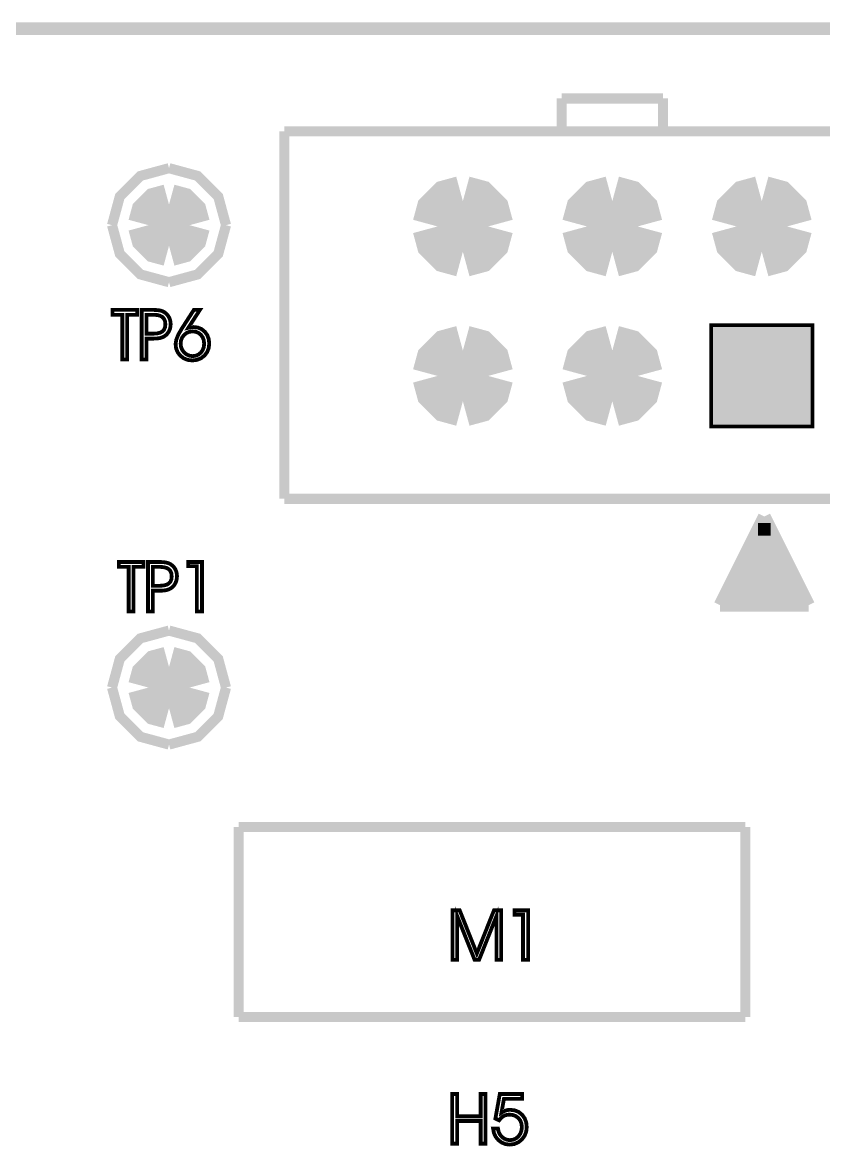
# Model space of a CAD drawing. Extents: x -2.25 to 2.25, y -2.04 to 2.05.
# Drawn here: x 0.044 to 0.677, y 1.161 to 2.048 of the extents above; entities that cross this region are included whole.
import ezdxf

# ---------------------------------------------------------------- set-up
doc = ezdxf.new("R2010")
doc.units = 0
doc.header["$LTSCALE"] = 0.000394
for name, color, linetype in [('KO', 7, 'CONTINUOUS'), ('ML', 7, 'CONTINUOUS'), ('TO', 7, 'CONTINUOUS')]:
    doc.layers.add(name, color=color, linetype=linetype)

msp = doc.modelspace()

# ---------------------------------------------------------------- linework, layer by layer
at = {"layer": 'KO', "color": 7, "linetype": 'CONTINUOUS', "const_width": 0.009996}
msp.add_lwpolyline([(-1.89, 2.043307), (1.81, 2.043307)], dxfattribs=at)
at = {"layer": 'ML', "color": 7, "linetype": 'CONTINUOUS'}
for points, const_width in [([(0.392, 1.907303), (0.381922, 1.904566), (0.374741, 1.897385), (0.372004, 1.887307)], 0.039996), ([(0.392, 1.907303), (0.381922, 1.904566), (0.374741, 1.897385), (0.372004, 1.887307)], 0.039996), ([(0.411996, 1.887307), (0.409259, 1.897385), (0.402078, 1.904566), (0.392, 1.907303)], 0.039996), ([(0.411996, 1.887307), (0.409259, 1.897385), (0.402078, 1.904566), (0.392, 1.907303)], 0.039996), ([(0.509996, 1.907307), (0.499915, 1.90457), (0.492733, 1.897388), (0.489996, 1.887307)], 0.039996), ([(0.509996, 1.907307), (0.499915, 1.90457), (0.492733, 1.897388), (0.489996, 1.887307)], 0.039996), ([(0.529996, 1.887307), (0.527259, 1.897388), (0.520077, 1.90457), (0.509996, 1.907307)], 0.039996), ([(0.529996, 1.887307), (0.527259, 1.897388), (0.520077, 1.90457), (0.509996, 1.907307)], 0.039996), ([(0.628, 1.907303), (0.617922, 1.904566), (0.610741, 1.897385), (0.608004, 1.887307)], 0.039996), ([(0.628, 1.907303), (0.617922, 1.904566), (0.610741, 1.897385), (0.608004, 1.887307)], 0.039996), ([(0.647996, 1.887307), (0.645259, 1.897385), (0.638078, 1.904566), (0.628, 1.907303)], 0.039996), ([(0.647996, 1.887307), (0.645259, 1.897385), (0.638078, 1.904566), (0.628, 1.907303)], 0.039996), ([(0.159996, 1.904555), (0.151806, 1.902331), (0.145972, 1.896497), (0.143748, 1.888307)], 0.0325), ([(0.159996, 1.904555), (0.151806, 1.902331), (0.145972, 1.896497), (0.143748, 1.888307)], 0.0325), ([(0.176244, 1.888307), (0.17402, 1.896497), (0.168186, 1.902331), (0.159996, 1.904555)], 0.0325), ([(0.176244, 1.888307), (0.17402, 1.896497), (0.168186, 1.902331), (0.159996, 1.904555)], 0.0325), ([(0.143748, 1.888307), (0.145972, 1.880117), (0.151806, 1.874283), (0.159996, 1.872059)], 0.0325), ([(0.143748, 1.888307), (0.145972, 1.880117), (0.151806, 1.874283), (0.159996, 1.872059)], 0.0325), ([(0.159996, 1.872059), (0.168186, 1.874283), (0.17402, 1.880117), (0.176244, 1.888307)], 0.0325), ([(0.159996, 1.872059), (0.168186, 1.874283), (0.17402, 1.880117), (0.176244, 1.888307)], 0.0325), ([(0.372004, 1.887307), (0.374741, 1.877229), (0.381922, 1.870048), (0.392, 1.867311)], 0.039996), ([(0.372004, 1.887307), (0.374741, 1.877229), (0.381922, 1.870048), (0.392, 1.867311)], 0.039996), ([(0.392, 1.867311), (0.402078, 1.870048), (0.409259, 1.877229), (0.411996, 1.887307)], 0.039996), ([(0.392, 1.867311), (0.402078, 1.870048), (0.409259, 1.877229), (0.411996, 1.887307)], 0.039996), ([(0.49, 1.887307), (0.492737, 1.877229), (0.499918, 1.870048), (0.509996, 1.867311)], 0.039996), ([(0.49, 1.887307), (0.492737, 1.877229), (0.499918, 1.870048), (0.509996, 1.867311)], 0.039996), ([(0.509996, 1.867311), (0.520074, 1.870048), (0.527255, 1.877229), (0.529992, 1.887307)], 0.039996), ([(0.509996, 1.867311), (0.520074, 1.870048), (0.527255, 1.877229), (0.529992, 1.887307)], 0.039996), ([(0.608, 1.887307), (0.610737, 1.877229), (0.617918, 1.870048), (0.627996, 1.867311)], 0.039996), ([(0.608, 1.887307), (0.610737, 1.877229), (0.617918, 1.870048), (0.627996, 1.867311)], 0.039996), ([(0.627996, 1.867311), (0.638074, 1.870048), (0.645255, 1.877229), (0.647992, 1.887307)], 0.039996), ([(0.627996, 1.867311), (0.638074, 1.870048), (0.645255, 1.877229), (0.647992, 1.887307)], 0.039996), ([(0.667996, 1.729307), (0.667996, 1.809307), (0.587996, 1.809307), (0.587996, 1.729307), (0.667996, 1.729307)], 0.003), ([(0.392, 1.789303), (0.381922, 1.786566), (0.374741, 1.779385), (0.372004, 1.769307)], 0.039996), ([(0.392, 1.789303), (0.381922, 1.786566), (0.374741, 1.779385), (0.372004, 1.769307)], 0.039996), ([(0.411996, 1.769307), (0.409259, 1.779385), (0.402078, 1.786566), (0.392, 1.789303)], 0.039996), ([(0.411996, 1.769307), (0.409259, 1.779385), (0.402078, 1.786566), (0.392, 1.789303)], 0.039996), ([(0.509996, 1.789307), (0.499915, 1.78657), (0.492733, 1.779388), (0.489996, 1.769307)], 0.039996), ([(0.509996, 1.789307), (0.499915, 1.78657), (0.492733, 1.779388), (0.489996, 1.769307)], 0.039996), ([(0.529996, 1.769307), (0.527259, 1.779388), (0.520077, 1.78657), (0.509996, 1.789307)], 0.039996), ([(0.529996, 1.769307), (0.527259, 1.779388), (0.520077, 1.78657), (0.509996, 1.789307)], 0.039996), ([(0.372004, 1.769307), (0.374741, 1.759229), (0.381922, 1.752048), (0.392, 1.749311)], 0.039996), ([(0.372004, 1.769307), (0.374741, 1.759229), (0.381922, 1.752048), (0.392, 1.749311)], 0.039996), ([(0.392, 1.749311), (0.402078, 1.752048), (0.409259, 1.759229), (0.411996, 1.769307)], 0.039996), ([(0.392, 1.749311), (0.402078, 1.752048), (0.409259, 1.759229), (0.411996, 1.769307)], 0.039996), ([(0.49, 1.769307), (0.492737, 1.759229), (0.499918, 1.752048), (0.509996, 1.749311)], 0.039996), ([(0.49, 1.769307), (0.492737, 1.759229), (0.499918, 1.752048), (0.509996, 1.749311)], 0.039996), ([(0.509996, 1.749311), (0.520074, 1.752048), (0.527255, 1.759229), (0.529992, 1.769307)], 0.039996), ([(0.509996, 1.749311), (0.520074, 1.752048), (0.527255, 1.759229), (0.529992, 1.769307)], 0.039996), ([(0.159996, 1.539555), (0.151806, 1.537331), (0.145972, 1.531497), (0.143748, 1.523307)], 0.0325), ([(0.159996, 1.539555), (0.151806, 1.537331), (0.145972, 1.531497), (0.143748, 1.523307)], 0.0325), ([(0.176244, 1.523307), (0.17402, 1.531497), (0.168186, 1.537331), (0.159996, 1.539555)], 0.0325), ([(0.176244, 1.523307), (0.17402, 1.531497), (0.168186, 1.537331), (0.159996, 1.539555)], 0.0325), ([(0.143748, 1.523307), (0.145972, 1.515117), (0.151806, 1.509283), (0.159996, 1.507059)], 0.0325), ([(0.143748, 1.523307), (0.145972, 1.515117), (0.151806, 1.509283), (0.159996, 1.507059)], 0.0325), ([(0.159996, 1.507059), (0.168186, 1.509283), (0.17402, 1.515117), (0.176244, 1.523307)], 0.0325), ([(0.159996, 1.507059), (0.168186, 1.509283), (0.17402, 1.515117), (0.176244, 1.523307)], 0.0325)]:
    msp.add_lwpolyline(points, dxfattribs=dict(at, const_width=const_width))
at = {"layer": 'ML', "color": 7}
msp.add_solid([(0.667996, 1.729307), (0.667996, 1.809307), (0.587996, 1.729307), (0.587996, 1.809307)], dxfattribs=at)
at = {"layer": 'TO', "color": 7, "linetype": 'CONTINUOUS'}
for points, const_width in [([(0.47, 1.962307), (0.47, 1.988307)], 0.007996), ([(0.47, 1.988307), (0.55, 1.988307)], 0.007996), ([(0.55, 1.962307), (0.55, 1.988307)], 0.007996), ([(0.251, 1.672307), (0.251, 1.962307)], 0.007996), ([(0.251, 1.962307), (0.768996, 1.962307)], 0.007996), ([(0.16, 1.933307), (0.137318, 1.927148), (0.121159, 1.910989), (0.115, 1.888307)], 0.007996), ([(0.16, 1.933307), (0.137318, 1.927148), (0.121159, 1.910989), (0.115, 1.888307)], 0.007996), ([(0.205, 1.888307), (0.198841, 1.910989), (0.182682, 1.927148), (0.16, 1.933307)], 0.007996), ([(0.205, 1.888307), (0.198841, 1.910989), (0.182682, 1.927148), (0.16, 1.933307)], 0.007996), ([(0.115, 1.888307), (0.121159, 1.865626), (0.137318, 1.849466), (0.16, 1.843307)], 0.007996), ([(0.115, 1.888307), (0.121159, 1.865626), (0.137318, 1.849466), (0.16, 1.843307)], 0.007996), ([(0.16, 1.843307), (0.182682, 1.849466), (0.198841, 1.865626), (0.205, 1.888307)], 0.007996), ([(0.16, 1.843307), (0.182682, 1.849466), (0.198841, 1.865626), (0.205, 1.888307)], 0.007996), ([(0.126984, 1.782307), (0.123142, 1.782307), (0.123142, 1.817583), (0.115323, 1.817583), (0.115323, 1.821425), (0.134807, 1.821425), (0.134807, 1.817583), (0.126984, 1.817583), (0.126984, 1.782307)], 0.003), ([(0.126984, 1.782307), (0.123142, 1.782307), (0.123142, 1.817583), (0.115323, 1.817583), (0.115323, 1.821425), (0.134807, 1.821425), (0.134807, 1.817583), (0.126984, 1.817583), (0.126984, 1.782307)], 0.003), ([(0.138346, 1.821425), (0.146646, 1.821425), (0.14887, 1.821383), (0.150777, 1.821258), (0.152366, 1.821051), (0.153722, 1.820751), (0.154912, 1.820346), (0.155945, 1.819839), (0.157533, 1.818699), (0.158853, 1.817352), (0.159906, 1.815795), (0.160675, 1.814069), (0.161135, 1.812203), (0.161287, 1.810193), (0.16115, 1.808272), (0.160737, 1.806452), (0.160043, 1.804728), (0.159099, 1.803167), (0.157937, 1.801837), (0.156559, 1.80074), (0.155454, 1.800105), (0.154216, 1.799595), (0.152843, 1.799217), (0.151265, 1.798957), (0.149426, 1.7988), (0.147323, 1.798748), (0.142189, 1.798748), (0.142189, 1.782307), (0.138346, 1.782307), (0.138346, 1.821425)], 0.003), ([(0.138346, 1.821425), (0.146646, 1.821425), (0.14887, 1.821383), (0.150777, 1.821258), (0.152366, 1.821051), (0.153722, 1.820751), (0.154912, 1.820346), (0.155945, 1.819839), (0.157533, 1.818699), (0.158853, 1.817352), (0.159906, 1.815795), (0.160675, 1.814069), (0.161135, 1.812203), (0.161287, 1.810193), (0.16115, 1.808272), (0.160737, 1.806452), (0.160043, 1.804728), (0.159099, 1.803167), (0.157937, 1.801837), (0.156559, 1.80074), (0.155454, 1.800105), (0.154216, 1.799595), (0.152843, 1.799217), (0.151265, 1.798957), (0.149426, 1.7988), (0.147323, 1.798748), (0.142189, 1.798748), (0.142189, 1.782307), (0.138346, 1.782307), (0.138346, 1.821425)], 0.003), ([(0.142189, 1.817583), (0.142189, 1.802673), (0.147854, 1.802673), (0.150733, 1.802872), (0.153063, 1.803471), (0.154843, 1.804472), (0.156096, 1.80589), (0.156848, 1.807744), (0.157098, 1.810035), (0.156845, 1.812415), (0.156086, 1.814325), (0.154823, 1.815768), (0.153005, 1.816777), (0.150576, 1.817382), (0.147535, 1.817583), (0.142189, 1.817583)], 0.003), ([(0.142189, 1.817583), (0.142189, 1.802673), (0.147854, 1.802673), (0.150733, 1.802872), (0.153063, 1.803471), (0.154843, 1.804472), (0.156096, 1.80589), (0.156848, 1.807744), (0.157098, 1.810035), (0.156845, 1.812415), (0.156086, 1.814325), (0.154823, 1.815768), (0.153005, 1.816777), (0.150576, 1.817382), (0.147535, 1.817583), (0.142189, 1.817583)], 0.003), ([(0.179602, 1.821425), (0.184378, 1.821425), (0.175256, 1.807295), (0.176069, 1.807473), (0.176838, 1.807619), (0.177567, 1.807736), (0.178242, 1.807818), (0.178874, 1.807866), (0.179465, 1.807882), (0.182808, 1.80747), (0.185743, 1.806235), (0.188268, 1.804177), (0.1902, 1.801491), (0.191358, 1.798382), (0.191744, 1.79485), (0.191322, 1.791236), (0.190058, 1.788056), (0.187957, 1.785315), (0.185208, 1.783211), (0.182009, 1.781949), (0.178362, 1.781528), (0.174784, 1.78194), (0.171639, 1.783181), (0.168929, 1.785252), (0.166844, 1.787922), (0.165593, 1.790979), (0.165177, 1.794421), (0.165715, 1.797848), (0.167329, 1.801895), (0.17002, 1.806563), (0.170312, 1.807008), (0.170554, 1.807376), (0.170744, 1.807669), (0.179602, 1.821425)], 0.003), ([(0.179602, 1.821425), (0.184378, 1.821425), (0.175256, 1.807295), (0.176069, 1.807473), (0.176838, 1.807619), (0.177567, 1.807736), (0.178242, 1.807818), (0.178874, 1.807866), (0.179465, 1.807882), (0.182808, 1.80747), (0.185743, 1.806235), (0.188268, 1.804177), (0.1902, 1.801491), (0.191358, 1.798382), (0.191744, 1.79485), (0.191322, 1.791236), (0.190058, 1.788056), (0.187957, 1.785315), (0.185208, 1.783211), (0.182009, 1.781949), (0.178362, 1.781528), (0.174784, 1.78194), (0.171639, 1.783181), (0.168929, 1.785252), (0.166844, 1.787922), (0.165593, 1.790979), (0.165177, 1.794421), (0.165715, 1.797848), (0.167329, 1.801895), (0.17002, 1.806563), (0.170312, 1.807008), (0.170554, 1.807376), (0.170744, 1.807669), (0.179602, 1.821425)], 0.003), ([(0.178657, 1.804472), (0.176121, 1.804161), (0.173871, 1.803227), (0.171909, 1.801673), (0.170395, 1.799668), (0.169487, 1.797375), (0.169185, 1.794795), (0.169494, 1.792179), (0.170422, 1.789848), (0.171972, 1.787799), (0.173962, 1.78621), (0.176208, 1.785256), (0.178713, 1.784937), (0.181134, 1.785246), (0.183277, 1.786171), (0.185142, 1.787709), (0.186584, 1.789719), (0.187449, 1.792063), (0.187736, 1.79474), (0.187451, 1.797407), (0.186596, 1.799736), (0.185169, 1.801728), (0.183306, 1.803252), (0.181135, 1.804167), (0.178657, 1.804472)], 0.003), ([(0.178657, 1.804472), (0.176121, 1.804161), (0.173871, 1.803227), (0.171909, 1.801673), (0.170395, 1.799668), (0.169487, 1.797375), (0.169185, 1.794795), (0.169494, 1.792179), (0.170422, 1.789848), (0.171972, 1.787799), (0.173962, 1.78621), (0.176208, 1.785256), (0.178713, 1.784937), (0.181134, 1.785246), (0.183277, 1.786171), (0.185142, 1.787709), (0.186584, 1.789719), (0.187449, 1.792063), (0.187736, 1.79474), (0.187451, 1.797407), (0.186596, 1.799736), (0.185169, 1.801728), (0.183306, 1.803252), (0.181135, 1.804167), (0.178657, 1.804472)], 0.003), ([(0.251, 1.672307), (0.768996, 1.672307)], 0.007996), ([(0.595, 1.588307), (0.63, 1.658307)], 0.009996), ([(0.63, 1.658307), (0.665, 1.588307)], 0.009996), ([(0.625, 1.648307), (0.635, 1.648307)], 0.009996), ([(0.619996, 1.638307), (0.64, 1.638307)], 0.009996), ([(0.614996, 1.628307), (0.645, 1.628307)], 0.009996), ([(0.131984, 1.583307), (0.128142, 1.583307), (0.128142, 1.618583), (0.120323, 1.618583), (0.120323, 1.622425), (0.139807, 1.622425), (0.139807, 1.618583), (0.131984, 1.618583), (0.131984, 1.583307)], 0.003), ([(0.131984, 1.583307), (0.128142, 1.583307), (0.128142, 1.618583), (0.120323, 1.618583), (0.120323, 1.622425), (0.139807, 1.622425), (0.139807, 1.618583), (0.131984, 1.618583), (0.131984, 1.583307)], 0.003), ([(0.143346, 1.622425), (0.151646, 1.622425), (0.15387, 1.622383), (0.155777, 1.622258), (0.157366, 1.622051), (0.158722, 1.621751), (0.159912, 1.621346), (0.160945, 1.620839), (0.162533, 1.619699), (0.163853, 1.618352), (0.164906, 1.616795), (0.165675, 1.615069), (0.166135, 1.613203), (0.166287, 1.611193), (0.16615, 1.609272), (0.165737, 1.607452), (0.165043, 1.605728), (0.164099, 1.604167), (0.162937, 1.602837), (0.161559, 1.60174), (0.160454, 1.601105), (0.159216, 1.600595), (0.157843, 1.600217), (0.156265, 1.599957), (0.154426, 1.5998), (0.152323, 1.599748), (0.147189, 1.599748), (0.147189, 1.583307), (0.143346, 1.583307), (0.143346, 1.622425)], 0.003), ([(0.143346, 1.622425), (0.151646, 1.622425), (0.15387, 1.622383), (0.155777, 1.622258), (0.157366, 1.622051), (0.158722, 1.621751), (0.159912, 1.621346), (0.160945, 1.620839), (0.162533, 1.619699), (0.163853, 1.618352), (0.164906, 1.616795), (0.165675, 1.615069), (0.166135, 1.613203), (0.166287, 1.611193), (0.16615, 1.609272), (0.165737, 1.607452), (0.165043, 1.605728), (0.164099, 1.604167), (0.162937, 1.602837), (0.161559, 1.60174), (0.160454, 1.601105), (0.159216, 1.600595), (0.157843, 1.600217), (0.156265, 1.599957), (0.154426, 1.5998), (0.152323, 1.599748), (0.147189, 1.599748), (0.147189, 1.583307), (0.143346, 1.583307), (0.143346, 1.622425)], 0.003), ([(0.186079, 1.583307), (0.181996, 1.583307), (0.181996, 1.619071), (0.175173, 1.619071), (0.175173, 1.622425), (0.186079, 1.622425), (0.186079, 1.583307)], 0.003), ([(0.186079, 1.583307), (0.181996, 1.583307), (0.181996, 1.619071), (0.175173, 1.619071), (0.175173, 1.622425), (0.186079, 1.622425), (0.186079, 1.583307)], 0.003), ([(0.147189, 1.618583), (0.147189, 1.603673), (0.152854, 1.603673), (0.155733, 1.603872), (0.158063, 1.604471), (0.159843, 1.605472), (0.161096, 1.60689), (0.161848, 1.608744), (0.162098, 1.611035), (0.161845, 1.613415), (0.161086, 1.615325), (0.159823, 1.616768), (0.158005, 1.617777), (0.155576, 1.618382), (0.152535, 1.618583), (0.147189, 1.618583)], 0.003), ([(0.147189, 1.618583), (0.147189, 1.603673), (0.152854, 1.603673), (0.155733, 1.603872), (0.158063, 1.604471), (0.159843, 1.605472), (0.161096, 1.60689), (0.161848, 1.608744), (0.162098, 1.611035), (0.161845, 1.613415), (0.161086, 1.615325), (0.159823, 1.616768), (0.158005, 1.617777), (0.155576, 1.618382), (0.152535, 1.618583), (0.147189, 1.618583)], 0.003), ([(0.61, 1.618307), (0.65, 1.618307)], 0.009996), ([(0.605, 1.608307), (0.655, 1.608307)], 0.009996), ([(0.6, 1.598307), (0.659996, 1.598307)], 0.009996), ([(0.595, 1.588307), (0.665, 1.588307)], 0.009996), ([(0.16, 1.568303), (0.137318, 1.562145), (0.121159, 1.545988), (0.115, 1.523307)], 0.007996), ([(0.16, 1.568303), (0.137318, 1.562145), (0.121159, 1.545988), (0.115, 1.523307)], 0.007996), ([(0.205, 1.523307), (0.198841, 1.545988), (0.182682, 1.562145), (0.16, 1.568303)], 0.007996), ([(0.205, 1.523307), (0.198841, 1.545988), (0.182682, 1.562145), (0.16, 1.568303)], 0.007996), ([(0.115, 1.523307), (0.121159, 1.500626), (0.137318, 1.484466), (0.16, 1.478307)], 0.007996), ([(0.115, 1.523307), (0.121159, 1.500626), (0.137318, 1.484466), (0.16, 1.478307)], 0.007996), ([(0.16, 1.478307), (0.182682, 1.484466), (0.198841, 1.500626), (0.205, 1.523307)], 0.007996), ([(0.16, 1.478307), (0.182682, 1.484466), (0.198841, 1.500626), (0.205, 1.523307)], 0.007996), ([(0.215, 1.413307), (0.614996, 1.413307)], 0.007996), ([(0.215, 1.263307), (0.215, 1.413307)], 0.007996), ([(0.614996, 1.263307), (0.614996, 1.413307)], 0.007996), ([(0.383843, 1.308307), (0.383843, 1.347425), (0.389508, 1.347425), (0.403043, 1.313413), (0.416531, 1.347425), (0.422201, 1.347425), (0.422201, 1.308307), (0.418524, 1.308307), (0.418524, 1.342858), (0.404768, 1.308307), (0.401303, 1.308307), (0.387547, 1.342858), (0.387547, 1.308307), (0.383843, 1.308307)], 0.003), ([(0.383843, 1.308307), (0.383843, 1.347425), (0.389508, 1.347425), (0.403043, 1.313413), (0.416531, 1.347425), (0.422201, 1.347425), (0.422201, 1.308307), (0.418524, 1.308307), (0.418524, 1.342858), (0.404768, 1.308307), (0.401303, 1.308307), (0.387547, 1.342858), (0.387547, 1.308307), (0.383843, 1.308307)], 0.003), ([(0.443614, 1.308307), (0.439531, 1.308307), (0.439531, 1.344071), (0.432709, 1.344071), (0.432709, 1.347425), (0.443614, 1.347425), (0.443614, 1.308307)], 0.003), ([(0.443614, 1.308307), (0.439531, 1.308307), (0.439531, 1.344071), (0.432709, 1.344071), (0.432709, 1.347425), (0.443614, 1.347425), (0.443614, 1.308307)], 0.003), ([(0.215, 1.263307), (0.614996, 1.263307)], 0.007996), ([(0.3875, 1.163307), (0.38363, 1.163307), (0.38363, 1.202425), (0.3875, 1.202425), (0.3875, 1.184886), (0.406087, 1.184886), (0.406087, 1.202425), (0.409929, 1.202425), (0.409929, 1.163307), (0.406087, 1.163307), (0.406087, 1.181154), (0.3875, 1.181154), (0.3875, 1.163307)], 0.003), ([(0.3875, 1.163307), (0.38363, 1.163307), (0.38363, 1.202425), (0.3875, 1.202425), (0.3875, 1.184886), (0.406087, 1.184886), (0.406087, 1.202425), (0.409929, 1.202425), (0.409929, 1.163307), (0.406087, 1.163307), (0.406087, 1.181154), (0.3875, 1.181154), (0.3875, 1.163307)], 0.003), ([(0.415862, 1.175181), (0.41976, 1.175181), (0.420188, 1.172767), (0.421181, 1.170608), (0.42274, 1.168709), (0.424684, 1.167231), (0.426832, 1.166344), (0.429185, 1.166047), (0.431683, 1.166378), (0.43391, 1.167369), (0.435862, 1.16902), (0.437375, 1.17115), (0.438284, 1.173592), (0.438587, 1.176339), (0.438284, 1.179086), (0.437375, 1.181463), (0.435862, 1.183472), (0.433858, 1.184985), (0.431478, 1.185894), (0.428728, 1.186197), (0.427119, 1.186071), (0.425615, 1.185696), (0.424217, 1.185075), (0.422927, 1.184205), (0.421737, 1.183075), (0.42065, 1.181685), (0.417685, 1.183051), (0.421154, 1.202425), (0.438795, 1.202425), (0.438795, 1.198583), (0.424437, 1.198583), (0.422472, 1.187673), (0.423596, 1.188407), (0.424708, 1.188993), (0.425811, 1.189433), (0.426949, 1.189739), (0.428144, 1.189923), (0.429398, 1.189984), (0.432983, 1.189553), (0.43611, 1.188262), (0.43878, 1.186114), (0.440805, 1.183297), (0.442023, 1.180003), (0.442429, 1.176228), (0.441995, 1.172622), (0.440692, 1.169391), (0.43852, 1.166535), (0.435731, 1.16431), (0.432571, 1.162973), (0.429047, 1.162528), (0.425696, 1.162922), (0.422687, 1.164107), (0.420024, 1.166087), (0.417904, 1.168681), (0.416515, 1.171713), (0.415862, 1.175181)], 0.003), ([(0.415862, 1.175181), (0.41976, 1.175181), (0.420188, 1.172767), (0.421181, 1.170608), (0.42274, 1.168709), (0.424684, 1.167231), (0.426832, 1.166344), (0.429185, 1.166047), (0.431683, 1.166378), (0.43391, 1.167369), (0.435862, 1.16902), (0.437375, 1.17115), (0.438284, 1.173592), (0.438587, 1.176339), (0.438284, 1.179086), (0.437375, 1.181463), (0.435862, 1.183472), (0.433858, 1.184985), (0.431478, 1.185894), (0.428728, 1.186197), (0.427119, 1.186071), (0.425615, 1.185696), (0.424217, 1.185075), (0.422927, 1.184205), (0.421737, 1.183075), (0.42065, 1.181685), (0.417685, 1.183051), (0.421154, 1.202425), (0.438795, 1.202425), (0.438795, 1.198583), (0.424437, 1.198583), (0.422472, 1.187673), (0.423596, 1.188407), (0.424708, 1.188993), (0.425811, 1.189433), (0.426949, 1.189739), (0.428144, 1.189923), (0.429398, 1.189984), (0.432983, 1.189553), (0.43611, 1.188262), (0.43878, 1.186114), (0.440805, 1.183297), (0.442023, 1.180003), (0.442429, 1.176228), (0.441995, 1.172622), (0.440692, 1.169391), (0.43852, 1.166535), (0.435731, 1.16431), (0.432571, 1.162973), (0.429047, 1.162528), (0.425696, 1.162922), (0.422687, 1.164107), (0.420024, 1.166087), (0.417904, 1.168681), (0.416515, 1.171713), (0.415862, 1.175181)], 0.003)]:
    msp.add_lwpolyline(points, dxfattribs=dict(at, const_width=const_width))

doc.saveas('drawing.dxf')
